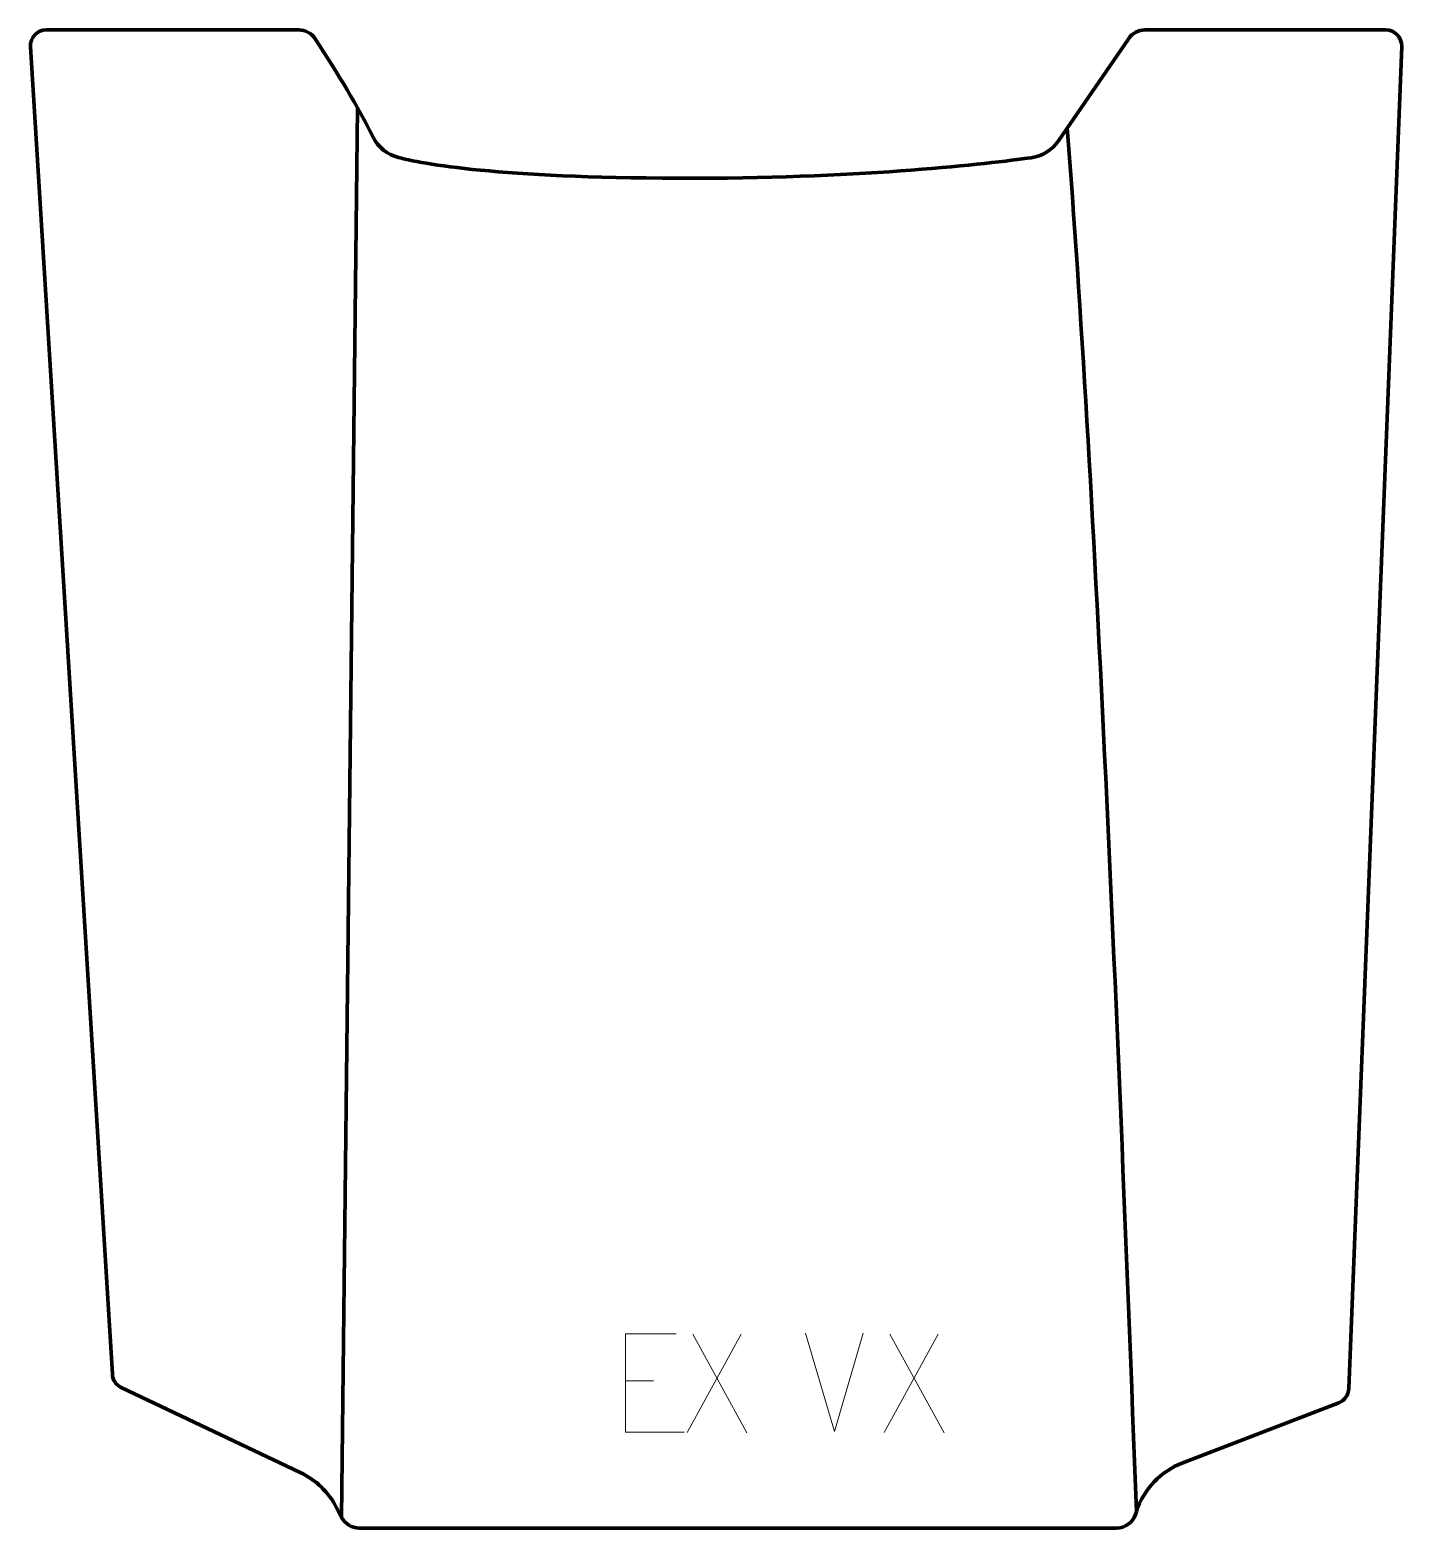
# Model space of a CAD drawing. Header units: millimetres. Extents: x -174 to 174, y -190 to 190.
import ezdxf

# ---------------------------------------------------------------- set-up
doc = ezdxf.new("R2010")
doc.units = ezdxf.units.MM
doc.header["$MEASUREMENT"] = 0
for name, color, linetype in [('layer 1', 7, 'Continuous'), ('layer 2', 7, 'Continuous'), ('layer 3', 7, 'Continuous')]:
    doc.layers.add(name, color=color, linetype=linetype)

msp = doc.modelspace()

# ---------------------------------------------------------------- linework, layer by layer
at = {"layer": 'layer 1', "color": 250, "lineweight": 9}
for points in [[(30.0131, -165.5145), (30.0131, -165.5145), (22.6913, -140.5609), (22.6913, -140.5609)], [(37.335, -140.5609), (37.335, -140.5609), (30.0132, -165.5145), (30.0132, -165.5145)], [(6.361, -140.8582), (6.361, -140.8582), (-7.3796, -165.754), (-7.3796, -165.754)], [(-5.925, -140.8582), (-5.925, -140.8582), (7.8156, -165.8117), (7.8156, -165.8117)], [(56.361, -140.8582), (56.361, -140.8582), (42.6204, -165.754), (42.6204, -165.754)], [(44.075, -140.8582), (44.075, -140.8582), (57.8156, -165.8117), (57.8156, -165.8117)], [(-23.0063, -152.6294), (-23.0063, -152.6294), (-15.8382, -152.6294), (-15.8382, -152.6294)]]:
    msp.add_open_spline(points, degree=3, dxfattribs=at)
msp.add_open_spline([(-10.1324, -140.7497), (-10.1324, -140.7497), (-23.0063, -140.7497), (-23.0063, -140.7497), (-23.0063, -140.7497), (-23.0063, -140.7497), (-23.0063, -165.7033), (-23.0063, -165.7033), (-23.0063, -165.7033), (-23.0063, -165.7033), (-8.1405, -165.7033), (-8.1405, -165.7033)], degree=3, knots=[0, 0, 0, 0, 0.25, 0.25, 0.25, 0.25, 0.5, 0.5, 0.5, 0.5, 1, 1, 1, 1], dxfattribs=at)
at = {"layer": 'layer 2', "color": 230, "lineweight": 200}
msp.add_open_spline([(-94.9836, -187.3127), (-94.9836, -187.3127), (-96.3401, -184.7128), (-96.3401, -184.7128), (-96.3401, -184.7128), (-98.3533, -180.8537), (-101.5706, -177.7571), (-105.5034, -175.8926), (-105.5034, -175.8926), (-105.5034, -175.8926), (-150.878, -154.3795), (-150.878, -154.3795), (-150.878, -154.3795), (-152.1946, -153.7551), (-153.0673, -152.465), (-153.1569, -151.0112), (-153.1569, -151.0112), (-153.1569, -151.0112), (-173.9109, 185.7539), (-173.9109, 185.7539), (-173.9109, 185.7539), (-174.053, 188.0554), (-172.2246, 189.9999), (-169.9185, 189.9999), (-169.9185, 189.9999), (-169.9185, 189.9999), (-105.8791, 189.9999), (-105.8791, 189.9999), (-105.8791, 189.9999), (-104.1896, 189.9999), (-102.6134, 189.1451), (-101.6895, 187.7305), (-101.6895, 187.7305), (-95.9097, 178.8825), (-90.8463, 170.4744), (-87.0126, 162.8226), (-87.0126, 162.8226), (-85.7239, 160.2502), (-83.3758, 158.3688), (-80.5885, 157.6558), (-80.5885, 157.6558), (-72.6034, 155.6136), (-52.3811, 152.3155), (-5.1752, 152.3906), (-5.1752, 152.3906), (38.1149, 152.4594), (68.9664, 156.0895), (79.9572, 157.6015), (79.9572, 157.6015), (82.7476, 157.9853), (85.2478, 159.5249), (86.8431, 161.8461), (86.8431, 161.8461), (86.8431, 161.8461), (104.6971, 187.8314), (104.6971, 187.8314), (104.6971, 187.8314), (105.6299, 189.1889), (107.1715, 189.9999), (108.8183, 189.9999), (108.8183, 189.9999), (108.8183, 189.9999), (169.9187, 189.9999), (169.9187, 189.9999), (169.9187, 189.9999), (172.1892, 189.9999), (174.0049, 188.1115), (173.9157, 185.8424), (173.9157, 185.8424), (173.9157, 185.8424), (160.5066, -154.6441), (160.5066, -154.6441), (160.5066, -154.6441), (160.4438, -156.2408), (159.437, -157.6466), (157.9458, -158.2202), (157.9458, -158.2202), (157.9458, -158.2202), (118.4156, -173.4242), (118.4156, -173.4242), (118.4156, -173.4242), (112.8375, -175.5695), (108.511, -180.097), (106.6216, -185.7665), (106.6216, -185.7665), (106.6216, -185.7665), (106.3499, -186.5814), (106.3499, -186.5814), (106.3499, -186.5814), (105.6694, -188.623), (103.7587, -189.9999), (101.6065, -189.9999), (101.6065, -189.9999), (101.6065, -189.9999), (-90.5506, -189.9999), (-90.5506, -189.9999), (-90.5506, -189.9999), (-92.4133, -189.9999), (-94.1218, -188.9645), (-94.9836, -187.3127)], degree=3, knots=[0, 0, 0, 0, 0.03846154, 0.03846154, 0.03846154, 0.03846154, 0.07692308, 0.07692308, 0.07692308, 0.07692308, 0.11538462, 0.11538462, 0.11538462, 0.11538462, 0.15384615, 0.15384615, 0.15384615, 0.15384615, 0.19230769, 0.19230769, 0.19230769, 0.19230769, 0.23076923, 0.23076923, 0.23076923, 0.23076923, 0.26923077, 0.26923077, 0.26923077, 0.26923077, 0.30769231, 0.30769231, 0.30769231, 0.30769231, 0.34615385, 0.34615385, 0.34615385, 0.34615385, 0.38461538, 0.38461538, 0.38461538, 0.38461538, 0.42307692, 0.42307692, 0.42307692, 0.42307692, 0.46153846, 0.46153846, 0.46153846, 0.46153846, 0.5, 0.5, 0.5, 0.5, 0.53846154, 0.53846154, 0.53846154, 0.53846154, 0.57692308, 0.57692308, 0.57692308, 0.57692308, 0.61538462, 0.61538462, 0.61538462, 0.61538462, 0.65384615, 0.65384615, 0.65384615, 0.65384615, 0.69230769, 0.69230769, 0.69230769, 0.69230769, 0.73076923, 0.73076923, 0.73076923, 0.73076923, 0.76923077, 0.76923077, 0.76923077, 0.76923077, 0.80769231, 0.80769231, 0.80769231, 0.80769231, 0.84615385, 0.84615385, 0.84615385, 0.84615385, 0.88461538, 0.88461538, 0.88461538, 0.88461538, 0.92307692, 0.92307692, 0.92307692, 0.92307692, 1, 1, 1, 1], dxfattribs=at)
at = {"layer": 'layer 3', "color": 142, "lineweight": 200}
for points in [[(-90.9286, 170.1673), (-90.9286, 170.1673), (-94.9838, -187.3129), (-94.9838, -187.3129)], [(89.0933, 165.1213), (96.0644, 74.2793), (101.5333, -51.3393), (106.6217, -185.7666)]]:
    msp.add_open_spline(points, degree=3, dxfattribs=at)

doc.saveas('drawing.dxf')
